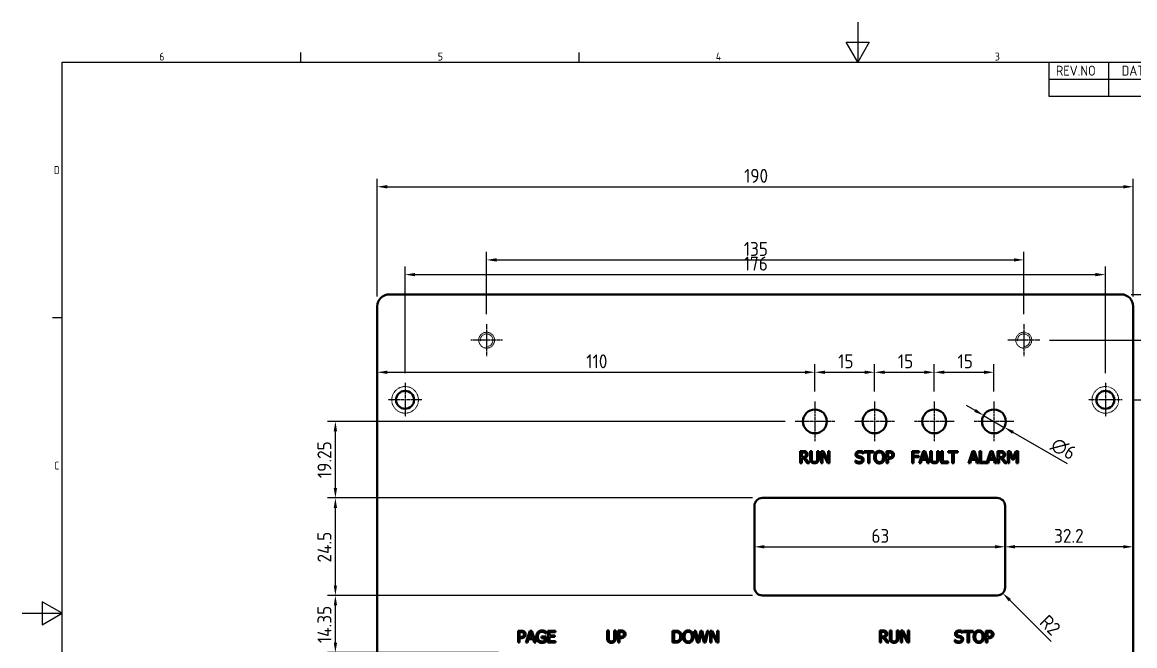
# Model space of a CAD drawing. Header units: millimetres. Extents: x 0 to 420, y 0 to 297.
# Drawn here: x 0 to 279.6, y 140.3 to 297 of the extents above; entities that cross this region are included whole.
import ezdxf

# ---------------------------------------------------------------- set-up
doc = ezdxf.new("R2010")
doc.units = ezdxf.units.MM
doc.linetypes.add('CHAIN', pattern=[0.7087, 0.4724, -0.0591, 0.1181, -0.0591])
doc.linetypes.add('DASHED', pattern=[0.2067, 0.1654, -0.0413])
doc.layers.get('0').update_dxf_attribs({"color": 3, "lineweight": 25, "true_color": 0x00ff00})
for name, color, linetype, lineweight, true_color in [('가려진 것(ISO)', 2, 'DASHED', 18, 0xffff00), ('가시적인 것(ISO)', 3, 'Continuous', 40, 0x00ff00), ('기호(ISO)', 5, 'Continuous', 25, 0x0000ff), ('중심 표식(ISO)', 1, 'Continuous', 25, 0xff0000), ('치수(ISO)', 2, 'Continuous', 25, 0xffff00)]:
    doc.layers.add(name, color=color, linetype=linetype, lineweight=lineweight, true_color=true_color)
doc.layers.add('경계(ISO)', color=7, linetype='Continuous', lineweight=25)
doc.styles.add('ISO ProportionalPSTEK', font='isocp.shx')
doc.styles.add('문자 텍스트_PSTEK_POSCO', font='isocp.shx')
doc.styles.add('치수 텍스트_PSTEK_POSCO', font='isocp.shx')
doc.dimstyles.new('치수_PSTEK_POSCO', dxfattribs={"dimtxt": 3.5, "dimasz": 2.5, "dimexe": 2, "dimexo": 2.5, "dimgap": 1, "dimtad": 1, "dimrnd": 1e-08, "dimdsep": 46, "dimtxsty": '치수 텍스트_PSTEK_POSCO', "dimcen": 0.09, "dimdle": 10, "dimclrd": 7, "dimclre": 7, "dimclrt": 2, "dimadec": 1, "dimazin": 2, "dimtfac": 1, "dimtmove": 0, "dimatfit": 3, "dimfxl": 1, "dimtolj": 1, "dimlwd": -1, "dimlwe": -1, "dimarcsym": 0})

# ---------------------------------------------------------------- blocks, each defined once
blk = doc.blocks.new('경계 Default Border')
at = {"layer": '경계(ISO)'}
for p, q in [((70, 287), (70, 289.4)), ((140, 287), (140, 289.4)), ((10, 222.75), (7.6, 222.75))]:
    blk.add_line(p, q, dxfattribs=at)
at = {"layer": '경계(ISO)', "flags": 128}
for points in [[(210, 297), (210, 287), (207.11, 292), (212.89, 292), (210, 287)], [(10, 10), (10, 287), (410, 287), (410, 10), (10, 10)], [(0, 148.5), (10, 148.5), (5, 151.39), (5, 145.61), (10, 148.5)]]:
    blk.add_lwpolyline(points, dxfattribs=at)
at = {"layer": '경계(ISO)', "color": 2, "true_color": 0xffff00, "char_height": 2, "attachment_point": 7, "style": '문자 텍스트_PSTEK_POSCO'}
for s, insert in [('6', (34.43, 287.38)), ('5', (104.43, 287.38)), ('4', (174.32, 287.4)), ('3', (244.45, 287.38)), ('D', (7.92, 258.86)), ('C', (8.03, 184.61))]:
    blk.add_mtext(s, dxfattribs=dict(at, insert=insert))
blk = doc.blocks.new('리비전 내역')
at = {"layer": '기호(ISO)'}
for p, q in [((258, 287), (410, 287)), ((258, 287), (258, 282.72)), ((273, 287), (273, 282.72)), ((288, 287), (288, 282.72)), ((365, 287), (365, 282.72)), ((380, 287), (380, 282.72)), ((395, 287), (395, 282.72)), ((410, 287), (410, 282.72)), ((258, 282.72), (410, 282.72)), ((258, 282.72), (258, 278.44)), ((273, 282.72), (273, 278.44)), ((288, 282.72), (288, 278.44)), ((365, 282.72), (365, 278.44)), ((380, 282.72), (380, 278.44)), ((395, 282.72), (395, 278.44)), ((410, 282.72), (410, 278.44)), ((258, 278.44), (410, 278.44))]:
    blk.add_line(p, q, dxfattribs=at)
at = {"layer": '기호(ISO)', "color": 2, "true_color": 0xffff00, "char_height": 2.5, "attachment_point": 7, "style": 'ISO ProportionalPSTEK'}
for s, insert in [('REV.NO', (259.79, 283.58)), ('DATE', (276.31, 283.58)), ('DESCRIPTION OF REVISION', (305.51, 283.58)), ('DRA.BY', (366.48, 283.58)), ('CH.BY', (382.86, 283.58)), ('APP.BY', (396.48, 283.58))]:
    blk.add_mtext(s, dxfattribs=dict(at, insert=insert))
blk = doc.blocks.new('*D22')
at = {"layer": 'Defpoints', "color": 0, "transparency": 16777216}
for p in [(276.47, 202.11), (289.95, 202.11), (276.47, 117.11)]:
    blk.add_point(p, dxfattribs=at)
at = {"layer": '치수(ISO)', "color": 7, "transparency": 16777216}
for p, q in [((278.97, 202.11), (291.95, 202.11)), ((289.95, 119.61), (289.95, 199.61)), ((278.97, 117.11), (291.95, 117.11))]:
    blk.add_line(p, q, dxfattribs=at)
for points in [[(289.53, 199.61), (290.37, 199.61), (289.95, 202.11)], [(289.53, 119.61), (290.37, 119.61), (289.95, 117.11)]]:
    blk.add_solid(points, dxfattribs=at)
at = {"layer": '치수(ISO)', "color": 2, "transparency": 16777216, "insert": (287.2, 170.11), "char_height": 3.5, "attachment_point": 4, "rotation": 90, "style": '치수 텍스트_PSTEK_POSCO'}
blk.add_mtext('\\A1;85', dxfattribs=at)
blk = doc.blocks.new('*D23')
at = {"layer": 'Defpoints', "color": 0, "transparency": 16777216}
for p in [(255.72, 217.11), (255.72, 102.11), (300.29, 102.11)]:
    blk.add_point(p, dxfattribs=at)
at = {"layer": '치수(ISO)', "color": 7, "transparency": 16777216}
for p, q in [((258.22, 217.11), (302.29, 217.11)), ((300.29, 214.61), (300.29, 104.61)), ((258.22, 102.11), (302.29, 102.11))]:
    blk.add_line(p, q, dxfattribs=at)
for points in [[(299.87, 214.61), (300.71, 214.61), (300.29, 217.11)], [(299.87, 104.61), (300.71, 104.61), (300.29, 102.11)]]:
    blk.add_solid(points, dxfattribs=at)
at = {"layer": '치수(ISO)', "color": 2, "transparency": 16777216, "insert": (297.54, 157.09), "char_height": 3.5, "attachment_point": 4, "rotation": 90, "style": '치수 텍스트_PSTEK_POSCO'}
blk.add_mtext('\\A1;115', dxfattribs=at)
blk = doc.blocks.new('*D24')
at = {"layer": 'Defpoints', "color": 0, "transparency": 16777216}
for p in [(276.22, 228.61), (276.22, 90.61), (310.24, 90.61)]:
    blk.add_point(p, dxfattribs=at)
at = {"layer": '치수(ISO)', "color": 7, "transparency": 16777216}
for p, q in [((278.72, 228.61), (312.24, 228.61)), ((310.24, 226.11), (310.24, 93.11)), ((278.72, 90.61), (312.24, 90.61))]:
    blk.add_line(p, q, dxfattribs=at)
for points in [[(309.83, 226.11), (310.66, 226.11), (310.24, 228.61)], [(309.83, 93.11), (310.66, 93.11), (310.24, 90.61)]]:
    blk.add_solid(points, dxfattribs=at)
at = {"layer": '치수(ISO)', "color": 2, "transparency": 16777216, "insert": (307.49, 156.81), "char_height": 3.5, "attachment_point": 4, "rotation": 90, "style": '치수 텍스트_PSTEK_POSCO'}
blk.add_mtext('\\A1;138', dxfattribs=at)
blk = doc.blocks.new('*D25')
at = {"layer": 'Defpoints', "color": 0, "transparency": 16777216}
for p in [(251.72, 237.28), (116.72, 221.11), (251.72, 221.11)]:
    blk.add_point(p, dxfattribs=at)
at = {"layer": '치수(ISO)', "color": 7, "transparency": 16777216}
for p, q in [((116.72, 223.61), (116.72, 239.28)), ((251.72, 223.61), (251.72, 239.28)), ((119.22, 237.28), (249.22, 237.28))]:
    blk.add_line(p, q, dxfattribs=at)
for points in [[(119.22, 237.7), (119.22, 236.86), (116.72, 237.28)], [(249.22, 237.7), (249.22, 236.86), (251.72, 237.28)]]:
    blk.add_solid(points, dxfattribs=at)
at = {"layer": '치수(ISO)', "color": 2, "transparency": 16777216, "insert": (181.35, 240.03), "char_height": 3.5, "attachment_point": 4, "style": '치수 텍스트_PSTEK_POSCO'}
blk.add_mtext('\\A1;135', dxfattribs=at)
blk = doc.blocks.new('*D26')
at = {"layer": 'Defpoints', "color": 0, "transparency": 16777216}
for p in [(272.22, 233.59), (96.22, 206.36), (272.22, 206.36)]:
    blk.add_point(p, dxfattribs=at)
at = {"layer": '치수(ISO)', "color": 7, "transparency": 16777216}
for p, q in [((96.22, 208.86), (96.22, 235.59)), ((272.22, 208.86), (272.22, 235.59)), ((98.72, 233.59), (269.72, 233.59))]:
    blk.add_line(p, q, dxfattribs=at)
for points in [[(98.72, 234), (98.72, 233.17), (96.22, 233.59)], [(269.72, 234), (269.72, 233.17), (272.22, 233.59)]]:
    blk.add_solid(points, dxfattribs=at)
at = {"layer": '치수(ISO)', "color": 2, "transparency": 16777216, "insert": (181.33, 236.34), "char_height": 3.5, "attachment_point": 4, "style": '치수 텍스트_PSTEK_POSCO'}
blk.add_mtext('\\A1;176', dxfattribs=at)
blk = doc.blocks.new('*D27')
at = {"layer": 'Defpoints', "color": 0, "transparency": 16777216}
for p in [(279.22, 255.66), (89.22, 225.61), (279.22, 225.61)]:
    blk.add_point(p, dxfattribs=at)
at = {"layer": '치수(ISO)', "color": 7, "transparency": 16777216}
for p, q in [((89.22, 228.11), (89.22, 257.66)), ((279.22, 228.11), (279.22, 257.66)), ((91.72, 255.66), (276.72, 255.66))]:
    blk.add_line(p, q, dxfattribs=at)
for points in [[(91.72, 256.08), (91.72, 255.24), (89.22, 255.66)], [(276.72, 256.08), (276.72, 255.24), (279.22, 255.66)]]:
    blk.add_solid(points, dxfattribs=at)
at = {"layer": '치수(ISO)', "color": 2, "transparency": 16777216, "insert": (181.41, 258.41), "char_height": 3.5, "attachment_point": 4, "style": '치수 텍스트_PSTEK_POSCO'}
blk.add_mtext('\\A1;190', dxfattribs=at)
blk = doc.blocks.new('*D30')
at = {"layer": 'Defpoints', "color": 0, "transparency": 16777216}
for p in [(78.7, 152.96), (186.02, 152.96), (122.22, 138.61)]:
    blk.add_point(p, dxfattribs=at)
at = {"layer": '치수(ISO)', "color": 7, "transparency": 16777216}
for p, q in [((183.52, 152.96), (76.7, 152.96)), ((78.7, 141.11), (78.7, 150.46)), ((119.72, 138.61), (76.7, 138.61))]:
    blk.add_line(p, q, dxfattribs=at)
for points in [[(78.29, 150.46), (79.12, 150.46), (78.7, 152.96)], [(78.29, 141.11), (79.12, 141.11), (78.7, 138.61)]]:
    blk.add_solid(points, dxfattribs=at)
at = {"layer": '치수(ISO)', "color": 2, "transparency": 16777216, "insert": (75.95, 140.99), "char_height": 3.5, "attachment_point": 4, "rotation": 90, "style": '치수 텍스트_PSTEK_POSCO'}
blk.add_mtext('\\A1;14.35', dxfattribs=at)
blk = doc.blocks.new('*D31')
at = {"layer": 'Defpoints', "color": 0, "transparency": 16777216}
for p in [(78.7, 177.46), (186.02, 177.46), (186.02, 152.96)]:
    blk.add_point(p, dxfattribs=at)
at = {"layer": '치수(ISO)', "color": 7, "transparency": 16777216}
for p, q in [((183.52, 177.46), (76.7, 177.46)), ((78.7, 155.46), (78.7, 174.96)), ((183.52, 152.96), (76.7, 152.96))]:
    blk.add_line(p, q, dxfattribs=at)
for points in [[(78.29, 174.96), (79.12, 174.96), (78.7, 177.46)], [(78.29, 155.46), (79.12, 155.46), (78.7, 152.96)]]:
    blk.add_solid(points, dxfattribs=at)
at = {"layer": '치수(ISO)', "color": 2, "transparency": 16777216, "insert": (75.95, 161.24), "char_height": 3.5, "attachment_point": 4, "rotation": 90, "style": '치수 텍스트_PSTEK_POSCO'}
blk.add_mtext('\\A1;24.5', dxfattribs=at)
blk = doc.blocks.new('*D40')
at = {"layer": 'Defpoints', "color": 0, "transparency": 16777216}
for p in [(214.22, 209.05), (199.22, 201.71), (214.22, 201.71)]:
    blk.add_point(p, dxfattribs=at)
at = {"layer": '치수(ISO)', "color": 7, "transparency": 16777216}
for p, q in [((199.22, 204.21), (199.22, 211.05)), ((214.22, 204.21), (214.22, 211.05)), ((201.72, 209.05), (211.72, 209.05))]:
    blk.add_line(p, q, dxfattribs=at)
for points in [[(201.72, 209.46), (201.72, 208.63), (199.22, 209.05)], [(211.72, 209.46), (211.72, 208.63), (214.22, 209.05)]]:
    blk.add_solid(points, dxfattribs=at)
at = {"layer": '치수(ISO)', "color": 2, "transparency": 16777216, "insert": (205.06, 211.8), "char_height": 3.5, "attachment_point": 4, "style": '치수 텍스트_PSTEK_POSCO'}
blk.add_mtext('\\A1;15', dxfattribs=at)
blk = doc.blocks.new('*D41')
at = {"layer": 'Defpoints', "color": 0, "transparency": 16777216}
for p in [(244.22, 209.05), (229.22, 201.71), (244.22, 201.71)]:
    blk.add_point(p, dxfattribs=at)
at = {"layer": '치수(ISO)', "color": 7, "transparency": 16777216}
for p, q in [((229.22, 204.21), (229.22, 211.05)), ((244.22, 204.21), (244.22, 211.05)), ((231.72, 209.05), (241.72, 209.05))]:
    blk.add_line(p, q, dxfattribs=at)
for points in [[(231.72, 209.46), (231.72, 208.63), (229.22, 209.05)], [(241.72, 209.46), (241.72, 208.63), (244.22, 209.05)]]:
    blk.add_solid(points, dxfattribs=at)
at = {"layer": '치수(ISO)', "color": 2, "transparency": 16777216, "insert": (235.08, 211.8), "char_height": 3.5, "attachment_point": 4, "style": '치수 텍스트_PSTEK_POSCO'}
blk.add_mtext('\\A1;15', dxfattribs=at)
blk = doc.blocks.new('*D42')
at = {"layer": 'Defpoints', "color": 0, "transparency": 16777216}
for p in [(229.22, 209.05), (214.22, 201.71), (229.22, 201.71)]:
    blk.add_point(p, dxfattribs=at)
at = {"layer": '치수(ISO)', "color": 7, "transparency": 16777216}
for p, q in [((214.22, 204.21), (214.22, 211.05)), ((229.22, 204.21), (229.22, 211.05)), ((216.72, 209.05), (226.72, 209.05))]:
    blk.add_line(p, q, dxfattribs=at)
for points in [[(216.72, 209.46), (216.72, 208.63), (214.22, 209.05)], [(226.72, 209.46), (226.72, 208.63), (229.22, 209.05)]]:
    blk.add_solid(points, dxfattribs=at)
at = {"layer": '치수(ISO)', "color": 2, "transparency": 16777216, "insert": (220.08, 211.8), "char_height": 3.5, "attachment_point": 4, "style": '치수 텍스트_PSTEK_POSCO'}
blk.add_mtext('\\A1;15', dxfattribs=at)
blk = doc.blocks.new('*D43')
at = {"layer": 'Defpoints', "color": 0, "transparency": 16777216}
for p in [(89.22, 209.05), (199.22, 209.05), (199.22, 201.71)]:
    blk.add_point(p, dxfattribs=at)
at = {"layer": '치수(ISO)', "color": 7, "transparency": 16777216}
for p, q in [((199.22, 204.21), (199.22, 211.05)), ((91.72, 209.05), (196.72, 209.05))]:
    blk.add_line(p, q, dxfattribs=at)
for points in [[(91.72, 209.46), (91.72, 208.63), (89.22, 209.05)], [(196.72, 209.46), (196.72, 208.63), (199.22, 209.05)]]:
    blk.add_solid(points, dxfattribs=at)
at = {"layer": '치수(ISO)', "color": 2, "transparency": 16777216, "insert": (141.77, 211.8), "char_height": 3.5, "attachment_point": 4, "style": '치수 텍스트_PSTEK_POSCO'}
blk.add_mtext('\\A1;110', dxfattribs=at)
blk = doc.blocks.new('*D44')
at = {"layer": 'Defpoints', "color": 0, "transparency": 16777216}
for p in [(78.7, 196.71), (194.22, 196.71), (186.02, 177.46)]:
    blk.add_point(p, dxfattribs=at)
at = {"layer": '치수(ISO)', "color": 7, "transparency": 16777216}
for p, q in [((191.72, 196.71), (76.7, 196.71)), ((78.7, 179.96), (78.7, 194.21)), ((183.52, 177.46), (76.7, 177.46))]:
    blk.add_line(p, q, dxfattribs=at)
for points in [[(78.29, 194.21), (79.12, 194.21), (78.7, 196.71)], [(78.29, 179.96), (79.12, 179.96), (78.7, 177.46)]]:
    blk.add_solid(points, dxfattribs=at)
at = {"layer": '치수(ISO)', "color": 2, "transparency": 16777216, "insert": (75.95, 182.45), "char_height": 3.5, "attachment_point": 4, "rotation": 90, "style": '치수 텍스트_PSTEK_POSCO'}
blk.add_mtext('\\A1;19.25', dxfattribs=at)
blk = doc.blocks.new('*D45')
at = {"layer": 'Defpoints', "color": 0, "transparency": 16777216}
for p in [(241.62, 198.21), (246.82, 195.21)]:
    blk.add_point(p, dxfattribs=at)
at = {"layer": '치수(ISO)', "color": 7, "transparency": 16777216}
for p, q in [((239.46, 199.46), (237.29, 200.71)), ((241.62, 198.21), (246.82, 195.21)), ((248.98, 193.96), (262.62, 186.09))]:
    blk.add_line(p, q, dxfattribs=at)
for points in [[(239.67, 199.82), (239.25, 199.1), (241.62, 198.21)], [(249.19, 194.32), (248.78, 193.6), (246.82, 195.21)]]:
    blk.add_solid(points, dxfattribs=at)
at = {"layer": '치수(ISO)', "color": 2, "transparency": 16777216, "insert": (259.03, 191.33), "char_height": 3.5, "attachment_point": 4, "rotation": 330, "style": '치수 텍스트_PSTEK_POSCO'}
blk.add_mtext('\\A1;∅6', dxfattribs=at)
blk = doc.blocks.new('*D46')
at = {"layer": 'Defpoints', "color": 0, "transparency": 16777216}
for p in [(184.02, 165.19), (247.02, 165.19), (247.02, 165.19)]:
    blk.add_point(p, dxfattribs=at)
at = {"layer": '치수(ISO)', "color": 7, "transparency": 16777216}
blk.add_line((186.52, 165.19), (244.52, 165.19), dxfattribs=at)
for points in [[(186.52, 165.61), (186.52, 164.78), (184.02, 165.19)], [(244.52, 165.61), (244.52, 164.78), (247.02, 165.19)]]:
    blk.add_solid(points, dxfattribs=at)
at = {"layer": '치수(ISO)', "color": 2, "transparency": 16777216, "insert": (213.42, 167.94), "char_height": 3.5, "attachment_point": 4, "style": '치수 텍스트_PSTEK_POSCO'}
blk.add_mtext('\\A1;63', dxfattribs=at)
blk = doc.blocks.new('*D47')
at = {"layer": 'Defpoints', "color": 0, "transparency": 16777216}
for p in [(247.02, 165.19), (247.02, 165.19), (279.22, 165.19)]:
    blk.add_point(p, dxfattribs=at)
at = {"layer": '치수(ISO)', "color": 7, "transparency": 16777216}
blk.add_line((276.72, 165.19), (249.52, 165.19), dxfattribs=at)
for points in [[(249.52, 165.61), (249.52, 164.78), (247.02, 165.19)], [(276.72, 165.61), (276.72, 164.78), (279.22, 165.19)]]:
    blk.add_solid(points, dxfattribs=at)
at = {"layer": '치수(ISO)', "color": 2, "transparency": 16777216, "insert": (259.34, 167.94), "char_height": 3.5, "attachment_point": 4, "style": '치수 텍스트_PSTEK_POSCO'}
blk.add_mtext('\\A1;32.2', dxfattribs=at)
blk = doc.blocks.new('*D48')
at = {"layer": 'Defpoints', "color": 0, "transparency": 16777216}
for p in [(245.02, 154.96), (246.43, 153.54)]:
    blk.add_point(p, dxfattribs=at)
at = {"layer": '치수(ISO)', "color": 7, "transparency": 16777216}
blk.add_line((258.58, 141.4), (248.2, 151.78), dxfattribs=at)
blk.add_solid([(248.5, 152.07), (247.91, 151.48), (246.43, 153.54)], dxfattribs=at)
at = {"layer": '치수(ISO)', "color": 2, "transparency": 16777216, "insert": (256.69, 147.17), "char_height": 3.5, "attachment_point": 4, "rotation": 315, "style": '치수 텍스트_PSTEK_POSCO'}
blk.add_mtext('\\A1;R2', dxfattribs=at)

msp = doc.modelspace()

# ---------------------------------------------------------------- linework, layer by layer
at = {"layer": '가려진 것(ISO)'}
for centre, radius in [((116.7205, 217.1081), 2), ((251.7205, 217.1081), 2), ((96.2205, 202.1081), 3.35), ((272.2205, 202.1081), 3.35)]:
    msp.add_circle(centre, radius, dxfattribs=at)
for centre in [(116.7205, 217.1081), (251.7205, 217.1081)]:
    msp.add_arc(centre, 1.582, 280, 190, dxfattribs=at)
at = {"layer": '가시적인 것(ISO)'}
for p, q in [((92.2205, 228.6081), (276.2205, 228.6081)), ((89.2205, 93.6081), (89.2205, 225.6081)), ((279.2205, 225.6081), (279.2205, 93.6081)), ((195.5143, 189.2397), (196.2874, 189.2397)), ((195.5143, 186.2397), (195.5143, 189.2397)), ((195.913, 188.8945), (196.3092, 188.8945)), ((195.913, 187.7664), (195.913, 188.8945)), ((196.263, 187.7664), (195.913, 187.7664)), ((195.913, 187.4334), (195.913, 186.2397)), ((196.37, 187.4334), (195.913, 187.4334)), ((197.3181, 186.2397), (196.37, 187.4334)), ((196.7687, 187.5452), (197.836, 186.2397)), ((198.0378, 189.2397), (198.4365, 189.2397)), ((198.0378, 187.3677), (198.0378, 189.2397)), ((198.4365, 189.2397), (198.4365, 187.3677)), ((199.81, 189.2397), (200.2087, 189.2397)), ((199.81, 187.358), (199.81, 189.2397)), ((200.2087, 189.2397), (200.2087, 187.3677)), ((200.7801, 189.2397), (201.3465, 189.2397)), ((200.7801, 186.2397), (200.7801, 189.2397)), ((201.152, 188.8264), (201.152, 186.2397)), ((202.4794, 186.2397), (201.152, 188.8264)), ((201.3465, 189.2397), (202.5548, 186.8645)), ((202.5548, 189.2397), (202.9267, 189.2397)), ((202.5548, 186.8645), (202.5548, 189.2397)), ((202.9267, 189.2397), (202.9267, 186.2397)), ((211.3481, 188.5906), (211.319, 188.5906)), ((211.3481, 189.0671), (211.3481, 188.5906)), ((211.5645, 189.2081), (213.9762, 189.2081)), ((211.5645, 188.8531), (211.5645, 189.2081)), ((212.571, 188.8531), (211.5645, 188.8531)), ((212.571, 186.2081), (212.571, 188.8531)), ((212.9697, 188.8531), (212.9697, 186.2081)), ((213.9762, 188.8531), (212.9697, 188.8531)), ((213.9762, 189.2081), (213.9762, 188.8531)), ((217.1998, 189.2081), (217.9535, 189.2081)), ((217.1998, 186.2081), (217.1998, 189.2081)), ((217.5985, 188.8629), (217.9292, 188.8629)), ((217.5985, 187.6668), (217.5985, 188.8629)), ((217.8708, 187.6668), (217.5985, 187.6668)), ((223.6265, 189.2397), (225.4207, 189.2397)), ((223.6265, 186.2397), (223.6265, 189.2397)), ((225.4207, 188.8848), (224.0252, 188.8848)), ((224.0252, 188.8848), (224.0252, 188.0387)), ((224.0252, 188.0387), (225.3623, 188.0387)), ((224.0252, 187.6838), (224.0252, 186.2397)), ((225.3623, 187.6838), (224.0252, 187.6838)), ((225.3623, 188.0387), (225.3623, 187.6838)), ((225.4207, 189.2397), (225.4207, 188.8848)), ((225.4547, 186.2397), (226.466, 189.2397)), ((226.2399, 187.4188), (226.7019, 188.8313)), ((227.1662, 187.4188), (226.2399, 187.4188)), ((226.466, 189.2397), (226.9571, 189.2397)), ((226.7019, 188.8313), (227.1662, 187.4188)), ((226.9571, 189.2397), (227.9685, 186.2397)), ((228.2164, 189.2397), (228.6152, 189.2397)), ((228.2164, 187.3677), (228.2164, 189.2397)), ((228.6152, 189.2397), (228.6152, 187.3677)), ((229.9887, 189.2397), (230.3874, 189.2397)), ((229.9887, 187.358), (229.9887, 189.2397)), ((230.3874, 189.2397), (230.3874, 187.3677)), ((230.9587, 189.2397), (231.3575, 189.2397)), ((230.9587, 186.2397), (230.9587, 189.2397)), ((231.3575, 189.2397), (231.3575, 186.5946)), ((232.7043, 189.2397), (235.116, 189.2397)), ((232.7043, 188.8848), (232.7043, 189.2397)), ((233.7108, 188.8848), (232.7043, 188.8848)), ((233.7108, 186.2397), (233.7108, 188.8848)), ((234.1095, 188.8848), (234.1095, 186.2397)), ((235.116, 188.8848), (234.1095, 188.8848)), ((235.116, 189.2397), (235.116, 188.8848)), ((237.8303, 186.2081), (238.8416, 189.2081)), ((238.6156, 187.3872), (239.0775, 188.7997)), ((239.5418, 187.3872), (238.6156, 187.3872)), ((238.8416, 189.2081), (239.3327, 189.2081)), ((239.0775, 188.7997), (239.5418, 187.3872)), ((239.3327, 189.2081), (240.3441, 186.2081)), ((240.6285, 189.2081), (241.0272, 189.2081)), ((240.6285, 186.2081), (240.6285, 189.2081)), ((241.0272, 189.2081), (241.0272, 186.563)), ((242.3668, 186.2369), (243.3684, 189.2081)), ((243.1423, 187.3872), (243.6042, 188.7997)), ((244.0686, 187.3872), (243.1423, 187.3872)), ((243.3684, 189.2081), (243.8595, 189.2081)), ((243.6042, 188.7997), (244.0686, 187.3872)), ((243.8595, 189.2081), (244.8708, 186.2081)), ((245.1553, 189.2081), (245.9284, 189.2081)), ((245.1553, 186.2081), (245.1553, 189.2081)), ((245.554, 188.8629), (245.9502, 188.8629)), ((245.554, 187.7348), (245.554, 188.8629)), ((245.904, 187.7348), (245.554, 187.7348)), ((245.554, 187.4018), (245.554, 186.2081)), ((246.011, 187.4018), (245.554, 187.4018)), ((246.9592, 186.2081), (246.011, 187.4018)), ((246.4097, 187.5136), (247.477, 186.2081)), ((247.7152, 189.2081), (248.2598, 189.2081)), ((247.7152, 186.2081), (247.7152, 189.2081)), ((248.0872, 188.7924), (248.0872, 186.2081)), ((248.8627, 187.0347), (248.0872, 188.7924)), ((248.2598, 189.2081), (249.0086, 187.5379)), ((249.0086, 187.5379), (249.7331, 189.2081)), ((249.8887, 188.7924), (249.1058, 187.0347)), ((249.7331, 189.2081), (250.2874, 189.2081)), ((249.8887, 186.2081), (249.8887, 188.7924)), ((250.2874, 189.2081), (250.2874, 186.2081)), ((195.913, 186.2397), (195.5143, 186.2397)), ((197.836, 186.2397), (197.3181, 186.2397)), ((201.152, 186.2397), (200.7801, 186.2397)), ((202.9267, 186.2397), (202.4794, 186.2397)), ((209.4251, 186.8888), (209.4543, 186.8888)), ((209.4251, 186.388), (209.4251, 186.8888)), ((212.9697, 186.2081), (212.571, 186.2081)), ((217.5985, 186.2081), (217.1998, 186.2081)), ((217.5985, 187.3264), (217.5985, 186.2081)), ((217.9365, 187.3264), (217.5985, 187.3264)), ((224.0252, 186.2397), (223.6265, 186.2397)), ((225.8583, 186.2397), (225.4547, 186.2397)), ((226.1305, 187.0784), (225.8583, 186.2397)), ((227.2756, 187.0784), (226.1305, 187.0784)), ((227.5479, 186.2397), (227.2756, 187.0784)), ((227.9685, 186.2397), (227.5479, 186.2397)), ((232.697, 186.2397), (230.9587, 186.2397)), ((231.3575, 186.5946), (232.697, 186.5946)), ((232.697, 186.5946), (232.697, 186.2397)), ((234.1095, 186.2397), (233.7108, 186.2397)), ((238.2339, 186.2081), (237.8303, 186.2081)), ((238.5062, 187.0468), (238.2339, 186.2081)), ((239.6512, 187.0468), (238.5062, 187.0468)), ((239.9235, 186.2081), (239.6512, 187.0468)), ((240.3441, 186.2081), (239.9235, 186.2081)), ((242.7606, 186.2081), (240.6285, 186.2081)), ((241.0272, 186.563), (242.3668, 186.563)), ((242.3668, 186.563), (242.3668, 186.2369)), ((243.0329, 187.0468), (242.7606, 186.2081)), ((244.178, 187.0468), (243.0329, 187.0468)), ((244.4502, 186.2081), (244.178, 187.0468)), ((244.8708, 186.2081), (244.4502, 186.2081)), ((245.554, 186.2081), (245.1553, 186.2081)), ((247.477, 186.2081), (246.9592, 186.2081)), ((248.0872, 186.2081), (247.7152, 186.2081)), ((249.1058, 187.0347), (248.8627, 187.0347)), ((250.2874, 186.2081), (249.8887, 186.2081)), ((186.0205, 177.4581), (245.0205, 177.4581)), ((184.0205, 154.9581), (184.0205, 175.4581)), ((247.0205, 175.4581), (247.0205, 154.9581)), ((245.0205, 152.9581), (186.0205, 152.9581)), ((124.6147, 144.1105), (125.3684, 144.1105)), ((124.6147, 141.1105), (124.6147, 144.1105)), ((125.0134, 143.7653), (125.3441, 143.7653)), ((125.0134, 142.5692), (125.0134, 143.7653)), ((126.5669, 141.1105), (127.5783, 144.1105)), ((127.3522, 142.2896), (127.8141, 143.7021)), ((127.5783, 144.1105), (128.0694, 144.1105)), ((127.8141, 143.7021), (128.2784, 142.2896)), ((128.0694, 144.1105), (129.0807, 141.1105)), ((130.5297, 142.6202), (131.6188, 142.6202)), ((130.5297, 142.2702), (130.5297, 142.6202)), ((131.6066, 143.4249), (131.5726, 143.4249)), ((131.6066, 143.9063), (131.6066, 143.4249)), ((131.6188, 142.6202), (131.6188, 141.3099)), ((132.1196, 141.1105), (132.1196, 144.1105)), ((132.1196, 144.1105), (133.9964, 144.1105)), ((132.5183, 143.7556), (132.5183, 142.9339)), ((133.9964, 143.7556), (132.5183, 143.7556)), ((132.5183, 142.9339), (133.8968, 142.9339)), ((133.8968, 142.9339), (133.8968, 142.5789)), ((133.9964, 144.1105), (133.9964, 143.7556)), ((146.9972, 144.1397), (147.3959, 144.1397)), ((146.9972, 142.2677), (146.9972, 144.1397)), ((147.3959, 144.1397), (147.3959, 142.2677)), ((148.7695, 144.1397), (149.1682, 144.1397)), ((148.7695, 142.258), (148.7695, 144.1397)), ((149.1682, 144.1397), (149.1682, 142.2677)), ((149.7395, 144.1397), (150.4932, 144.1397)), ((149.7395, 141.1397), (149.7395, 144.1397)), ((150.1382, 143.7945), (150.4689, 143.7945)), ((150.1382, 142.5984), (150.1382, 143.7945)), ((163.4284, 144.1081), (164.1115, 144.1081)), ((163.4284, 141.1081), (163.4284, 144.1081)), ((163.8271, 143.7629), (164.131, 143.7629)), ((163.8271, 141.4533), (163.8271, 143.7629)), ((168.8959, 144.1081), (169.3068, 144.1081)), ((169.6617, 141.1081), (168.8959, 144.1081)), ((169.3068, 144.1081), (169.9097, 141.6211)), ((169.9097, 141.6211), (170.5078, 144.1081)), ((170.6974, 143.5976), (170.1042, 141.1081)), ((170.5078, 144.1081), (170.9138, 144.1081)), ((171.3076, 141.1081), (170.6974, 143.5976)), ((170.9138, 144.1081), (171.5167, 141.5919)), ((171.5167, 141.5919), (172.1172, 144.1081)), ((172.5086, 144.1081), (171.7549, 141.1081)), ((172.1172, 144.1081), (172.5086, 144.1081)), ((172.866, 144.1081), (173.4324, 144.1081)), ((172.866, 141.1081), (172.866, 144.1081)), ((173.2379, 143.6948), (173.2379, 141.1081)), ((174.5653, 141.1081), (173.2379, 143.6948)), ((173.4324, 144.1081), (174.6407, 141.7329)), ((174.6407, 144.1081), (175.0126, 144.1081)), ((174.6407, 141.7329), (174.6407, 144.1081)), ((175.0126, 144.1081), (175.0126, 141.1081)), ((215.5143, 144.1397), (216.2874, 144.1397)), ((215.5143, 141.1397), (215.5143, 144.1397)), ((215.913, 143.7945), (216.3092, 143.7945)), ((215.913, 142.6664), (215.913, 143.7945)), ((216.263, 142.6664), (215.913, 142.6664)), ((218.0378, 144.1397), (218.4365, 144.1397)), ((218.0378, 142.2677), (218.0378, 144.1397)), ((218.4365, 144.1397), (218.4365, 142.2677)), ((219.81, 144.1397), (220.2087, 144.1397)), ((219.81, 142.258), (219.81, 144.1397)), ((220.2087, 144.1397), (220.2087, 142.2677)), ((220.7801, 144.1397), (221.3465, 144.1397)), ((220.7801, 141.1397), (220.7801, 144.1397)), ((221.152, 143.7264), (221.152, 141.1397)), ((222.4794, 141.1397), (221.152, 143.7264)), ((221.3465, 144.1397), (222.5548, 141.7645)), ((222.5548, 144.1397), (222.9267, 144.1397)), ((222.5548, 141.7645), (222.5548, 144.1397)), ((222.9267, 144.1397), (222.9267, 141.1397)), ((236.3481, 143.4906), (236.319, 143.4906)), ((236.3481, 143.9671), (236.3481, 143.4906)), ((236.5645, 144.1081), (238.9762, 144.1081)), ((236.5645, 143.7531), (236.5645, 144.1081)), ((237.571, 143.7531), (236.5645, 143.7531)), ((237.571, 141.1081), (237.571, 143.7531)), ((237.9697, 143.7531), (237.9697, 141.1081)), ((238.9762, 143.7531), (237.9697, 143.7531)), ((238.9762, 144.1081), (238.9762, 143.7531)), ((242.1998, 144.1081), (242.9535, 144.1081)), ((242.1998, 141.1081), (242.1998, 144.1081)), ((242.5985, 143.7629), (242.9292, 143.7629)), ((242.5985, 142.5668), (242.5985, 143.7629)), ((125.0134, 141.1105), (124.6147, 141.1105)), ((125.2857, 142.5692), (125.0134, 142.5692)), ((125.0134, 142.2288), (125.0134, 141.1105)), ((125.3514, 142.2288), (125.0134, 142.2288)), ((126.9705, 141.1105), (126.5669, 141.1105)), ((127.2428, 141.9493), (126.9705, 141.1105)), ((128.3878, 141.9493), (127.2428, 141.9493)), ((128.2784, 142.2896), (127.3522, 142.2896)), ((128.6601, 141.1105), (128.3878, 141.9493)), ((129.0807, 141.1105), (128.6601, 141.1105)), ((131.225, 142.2702), (130.5297, 142.2702)), ((131.225, 141.4946), (131.225, 142.2702)), ((133.9964, 141.1105), (132.1196, 141.1105)), ((132.5183, 142.5789), (132.5183, 141.4655)), ((133.8968, 142.5789), (132.5183, 142.5789)), ((132.5183, 141.4655), (133.9964, 141.4655)), ((133.9964, 141.4655), (133.9964, 141.1105)), ((150.1382, 141.1397), (149.7395, 141.1397)), ((150.4105, 142.5984), (150.1382, 142.5984)), ((150.1382, 142.258), (150.1382, 141.1397)), ((150.4762, 142.258), (150.1382, 142.258)), ((164.1188, 141.1081), (163.4284, 141.1081)), ((164.131, 141.4533), (163.8271, 141.4533)), ((170.1042, 141.1081), (169.6617, 141.1081)), ((171.7549, 141.1081), (171.3076, 141.1081)), ((173.2379, 141.1081), (172.866, 141.1081)), ((175.0126, 141.1081), (174.5653, 141.1081)), ((215.913, 141.1397), (215.5143, 141.1397)), ((215.913, 142.3334), (215.913, 141.1397)), ((216.37, 142.3334), (215.913, 142.3334)), ((217.3181, 141.1397), (216.37, 142.3334)), ((216.7687, 142.4452), (217.836, 141.1397)), ((217.836, 141.1397), (217.3181, 141.1397)), ((221.152, 141.1397), (220.7801, 141.1397)), ((222.9267, 141.1397), (222.4794, 141.1397)), ((234.4251, 141.7888), (234.4543, 141.7888)), ((234.4251, 141.288), (234.4251, 141.7888)), ((237.9697, 141.1081), (237.571, 141.1081)), ((242.5985, 141.1081), (242.1998, 141.1081)), ((242.8708, 142.5668), (242.5985, 142.5668)), ((242.5985, 142.2264), (242.5985, 141.1081)), ((242.9365, 142.2264), (242.5985, 142.2264))]:
    msp.add_line(p, q, dxfattribs=at)
for centre, radius in [((96.2205, 202.1081), 2.25), ((272.2205, 202.1081), 2.25), ((199.2205, 196.7081), 3), ((214.2205, 196.7081), 3), ((229.2205, 196.7081), 3), ((244.2205, 196.7081), 3)]:
    msp.add_circle(centre, radius, dxfattribs=at)
for centre, radius, start, end in [((92.2205, 225.6081), 3, 90, 180), ((276.2205, 225.6081), 3, 0, 90), ((186.0205, 175.4581), 2, 90, 180), ((245.0205, 175.4581), 2, 0, 90), ((186.0205, 154.9581), 2, 180, 270), ((245.0205, 154.9581), 2, 270, 0)]:
    msp.add_arc(centre, radius, start, end, dxfattribs=at)
for points in [[(196.8052, 187.922), (196.7104, 187.8272), (196.4357, 187.7664), (196.263, 187.7664)], [(196.2874, 189.2397), (196.5451, 189.2397), (196.8927, 189.1838), (197.0507, 189.0817)], [(196.3092, 188.8945), (196.4746, 188.8945), (196.7006, 188.8483), (196.7857, 188.7924)], [(197.3911, 188.4253), (197.3911, 188.0971), (197.0556, 187.6522), (196.7687, 187.5452)], [(196.7857, 188.7924), (196.883, 188.7267), (196.9754, 188.5249), (196.9754, 188.3937)], [(196.9754, 188.3937), (196.9754, 188.2381), (196.8927, 188.0047), (196.8052, 187.922)], [(197.0507, 189.0817), (197.2087, 188.9796), (197.3911, 188.6611), (197.3911, 188.4253)], [(198.3246, 186.4536), (198.1666, 186.6092), (198.0378, 187.0468), (198.0378, 187.3677)], [(198.4365, 187.3677), (198.4365, 187.1587), (198.4899, 186.8767), (198.5653, 186.7624)], [(199.6812, 186.7624), (199.7566, 186.8767), (199.81, 187.1562), (199.81, 187.358)], [(200.2087, 187.3677), (200.2087, 187.0541), (200.0823, 186.6068), (199.9219, 186.4536)], [(209.447, 188.4034), (209.447, 188.7681), (210.0159, 189.2616), (210.4559, 189.2616)], [(209.6415, 187.8613), (209.5491, 187.9609), (209.447, 188.2284), (209.447, 188.4034)], [(210.1374, 187.5963), (209.9818, 187.6376), (209.7363, 187.7616), (209.6415, 187.8613)], [(210.4827, 188.9164), (210.2055, 188.9164), (209.8627, 188.6562), (209.8627, 188.4447)], [(209.8627, 188.4447), (209.8627, 188.2551), (210.0645, 188.029), (210.2541, 187.9779)], [(210.6796, 187.4601), (210.541, 187.499), (210.31, 187.5525), (210.1374, 187.5963)], [(210.2541, 187.9779), (210.3805, 187.9439), (210.7476, 187.8564), (210.8692, 187.8199)], [(210.4559, 189.2616), (210.7087, 189.2616), (211.1561, 189.1619), (211.3481, 189.0671)], [(211.319, 188.5906), (211.1755, 188.7219), (210.7282, 188.9164), (210.4827, 188.9164)], [(211.0491, 187.0006), (211.0491, 187.1805), (210.8716, 187.4042), (210.6796, 187.4601)], [(210.8692, 187.8199), (211.178, 187.7251), (211.4648, 187.3434), (211.4648, 187.0638)], [(214.1099, 187.7081), (214.1099, 188.0849), (214.2971, 188.6587), (214.4697, 188.8653)], [(214.4673, 186.5533), (214.2946, 186.7527), (214.1099, 187.3386), (214.1099, 187.7081)], [(214.4697, 188.8653), (214.6447, 189.0647), (215.1334, 189.2713), (215.4348, 189.2713)], [(214.5256, 187.7081), (214.5256, 187.9998), (214.652, 188.4617), (214.7711, 188.6149)], [(215.4373, 186.4901), (215.0216, 186.4901), (214.5256, 187.1173), (214.5256, 187.7081)], [(214.7711, 188.6149), (214.8951, 188.7754), (215.2209, 188.9261), (215.4373, 188.9261)], [(215.4348, 189.2713), (215.7412, 189.2713), (216.2322, 189.0574), (216.4024, 188.8653)], [(215.4373, 188.9261), (215.6463, 188.9261), (215.9818, 188.7705), (216.101, 188.6149)], [(216.3465, 187.7081), (216.3465, 187.1173), (215.853, 186.4901), (215.4373, 186.4901)], [(216.101, 188.6149), (216.2177, 188.4642), (216.3465, 188.0047), (216.3465, 187.7081)], [(216.4024, 188.8653), (216.5726, 188.666), (216.7622, 188.0825), (216.7622, 187.7081)], [(216.7622, 187.7081), (216.7622, 187.3434), (216.5775, 186.7527), (216.4024, 186.5533)], [(218.5102, 187.8467), (218.413, 187.7446), (218.1139, 187.6668), (217.8708, 187.6668)], [(217.9292, 188.8629), (218.1164, 188.8629), (218.3692, 188.8118), (218.464, 188.7486)], [(218.8335, 187.6376), (218.678, 187.4844), (218.2574, 187.3264), (217.9365, 187.3264)], [(217.9535, 189.2081), (218.2209, 189.2081), (218.5953, 189.1206), (218.7387, 189.0209)], [(218.464, 188.7486), (218.5734, 188.6757), (218.6804, 188.4472), (218.6804, 188.2916)], [(218.6804, 188.2916), (218.6804, 188.1481), (218.6002, 187.9366), (218.5102, 187.8467)], [(218.7387, 189.0209), (218.9065, 188.9066), (219.0961, 188.5541), (219.0961, 188.3037)], [(219.0961, 188.3037), (219.0961, 188.1092), (218.9575, 187.7591), (218.8335, 187.6376)], [(228.5033, 186.4536), (228.3453, 186.6092), (228.2164, 187.0468), (228.2164, 187.3677)], [(228.6152, 187.3677), (228.6152, 187.1587), (228.6686, 186.8767), (228.744, 186.7624)], [(229.8599, 186.7624), (229.9352, 186.8767), (229.9887, 187.1562), (229.9887, 187.358)], [(230.3874, 187.3677), (230.3874, 187.0541), (230.261, 186.6068), (230.1006, 186.4536)], [(246.4462, 187.8904), (246.3514, 187.7956), (246.0767, 187.7348), (245.904, 187.7348)], [(245.9284, 189.2081), (246.1861, 189.2081), (246.5337, 189.1522), (246.6917, 189.0501)], [(245.9502, 188.8629), (246.1156, 188.8629), (246.3416, 188.8167), (246.4267, 188.7608)], [(247.0321, 188.3937), (247.0321, 188.0655), (246.6966, 187.6206), (246.4097, 187.5136)], [(246.4267, 188.7608), (246.524, 188.6951), (246.6164, 188.4933), (246.6164, 188.3621)], [(246.6164, 188.3621), (246.6164, 188.2065), (246.5337, 187.9731), (246.4462, 187.8904)], [(246.6917, 189.0501), (246.8498, 188.948), (247.0321, 188.6295), (247.0321, 188.3937)], [(199.122, 186.1765), (198.857, 186.1765), (198.4632, 186.3151), (198.3246, 186.4536)], [(198.5653, 186.7624), (198.6455, 186.6408), (198.9227, 186.5168), (199.122, 186.5168)], [(199.122, 186.5168), (199.3092, 186.5168), (199.601, 186.6408), (199.6812, 186.7624)], [(199.9219, 186.4536), (199.7784, 186.3126), (199.3992, 186.1765), (199.122, 186.1765)], [(210.4097, 186.1546), (210.084, 186.1546), (209.6269, 186.2908), (209.4251, 186.388)], [(209.4543, 186.8888), (209.6512, 186.704), (210.1496, 186.4998), (210.3805, 186.4998)], [(210.3805, 186.4998), (210.7112, 186.4998), (211.0491, 186.7745), (211.0491, 187.0006)], [(211.1925, 186.4269), (211.0491, 186.2956), (210.6844, 186.1546), (210.4097, 186.1546)], [(211.4648, 187.0638), (211.4648, 186.8864), (211.3214, 186.546), (211.1925, 186.4269)], [(215.4348, 186.1449), (215.131, 186.1449), (214.6447, 186.3515), (214.4673, 186.5533)], [(216.4024, 186.5533), (216.2177, 186.3442), (215.729, 186.1449), (215.4348, 186.1449)], [(229.3007, 186.1765), (229.0357, 186.1765), (228.6419, 186.3151), (228.5033, 186.4536)], [(228.744, 186.7624), (228.8242, 186.6408), (229.1014, 186.5168), (229.3007, 186.5168)], [(229.3007, 186.5168), (229.4879, 186.5168), (229.7797, 186.6408), (229.8599, 186.7624)], [(230.1006, 186.4536), (229.9571, 186.3126), (229.5779, 186.1765), (229.3007, 186.1765)], [(125.9251, 142.7491), (125.8279, 142.647), (125.5288, 142.5692), (125.2857, 142.5692)], [(125.3441, 143.7653), (125.5313, 143.7653), (125.7841, 143.7143), (125.8789, 143.651)], [(125.3684, 144.1105), (125.6358, 144.1105), (126.0102, 144.023), (126.1536, 143.9233)], [(125.8789, 143.651), (125.9883, 143.5781), (126.0953, 143.3496), (126.0953, 143.194)], [(126.0953, 143.194), (126.0953, 143.0506), (126.0151, 142.839), (125.9251, 142.7491)], [(126.1536, 143.9233), (126.3214, 143.8091), (126.511, 143.4566), (126.511, 143.2061)], [(126.511, 143.2061), (126.511, 143.0117), (126.3724, 142.6616), (126.2485, 142.54)], [(129.195, 142.613), (129.195, 142.9752), (129.3992, 143.5489), (129.5888, 143.7531)], [(129.5864, 141.4436), (129.3968, 141.6429), (129.195, 142.2313), (129.195, 142.613)], [(129.5888, 143.7531), (129.7711, 143.9501), (130.306, 144.164), (130.6245, 144.164)], [(130.5783, 143.8188), (130.1455, 143.8188), (129.6107, 143.1673), (129.6107, 142.6251)], [(129.6107, 142.6251), (129.6107, 142.3237), (129.7517, 141.8715), (129.8854, 141.7159)], [(131.1934, 143.6778), (131.0718, 143.7386), (130.7582, 143.8188), (130.5783, 143.8188)], [(130.6245, 144.164), (130.7776, 144.164), (131.0548, 144.1202), (131.1812, 144.0814)], [(131.1812, 144.0814), (131.2833, 144.0522), (131.5313, 143.9452), (131.6066, 143.9063)], [(131.5726, 143.4249), (131.4972, 143.4906), (131.3392, 143.6097), (131.1934, 143.6778)], [(151.0499, 142.7783), (150.9527, 142.6762), (150.6536, 142.5984), (150.4105, 142.5984)], [(150.4689, 143.7945), (150.6561, 143.7945), (150.9089, 143.7434), (151.0037, 143.6802)], [(150.4932, 144.1397), (150.7606, 144.1397), (151.135, 144.0522), (151.2784, 143.9525)], [(151.0037, 143.6802), (151.1131, 143.6073), (151.2201, 143.3788), (151.2201, 143.2232)], [(151.2201, 143.2232), (151.2201, 143.0797), (151.1399, 142.8682), (151.0499, 142.7783)], [(151.2784, 143.9525), (151.4462, 143.8382), (151.6358, 143.4857), (151.6358, 143.2353)], [(151.6358, 143.2353), (151.6358, 143.0408), (151.4972, 142.6908), (151.3733, 142.5692)], [(164.1115, 144.1081), (164.5345, 144.1081), (165.0159, 143.9817), (165.1861, 143.8698)], [(164.131, 143.7629), (164.4008, 143.7629), (164.763, 143.6778), (164.9235, 143.583)], [(164.9235, 143.583), (165.1496, 143.4444), (165.3781, 142.9557), (165.3781, 142.6105)], [(165.3781, 142.6105), (165.3781, 142.2604), (165.169, 141.7937), (164.96, 141.6527)], [(165.7938, 142.6057), (165.7938, 142.1948), (165.4608, 141.5335), (165.1812, 141.3488)], [(165.1861, 143.8698), (165.4754, 143.6778), (165.7938, 143.0433), (165.7938, 142.6057)], [(166.0564, 142.6081), (166.0564, 142.9849), (166.2436, 143.5587), (166.4162, 143.7653)], [(166.4138, 141.4533), (166.2412, 141.6527), (166.0564, 142.2386), (166.0564, 142.6081)], [(166.4162, 143.7653), (166.5912, 143.9647), (167.0799, 144.1713), (167.3814, 144.1713)], [(166.4721, 142.6081), (166.4721, 142.8998), (166.5985, 143.3617), (166.7177, 143.5149)], [(167.3838, 141.3901), (166.9681, 141.3901), (166.4721, 142.0173), (166.4721, 142.6081)], [(166.7177, 143.5149), (166.8416, 143.6754), (167.1674, 143.8261), (167.3838, 143.8261)], [(167.3814, 144.1713), (167.6877, 144.1713), (168.1788, 143.9574), (168.3489, 143.7653)], [(167.3838, 143.8261), (167.5929, 143.8261), (167.9284, 143.6705), (168.0475, 143.5149)], [(168.293, 142.6081), (168.293, 142.0173), (167.7995, 141.3901), (167.3838, 141.3901)], [(168.0475, 143.5149), (168.1642, 143.3642), (168.293, 142.9047), (168.293, 142.6081)], [(168.3489, 143.7653), (168.5191, 143.566), (168.7087, 142.9825), (168.7087, 142.6081)], [(168.7087, 142.6081), (168.7087, 142.2434), (168.524, 141.6527), (168.3489, 141.4533)], [(216.8052, 142.822), (216.7104, 142.7272), (216.4357, 142.6664), (216.263, 142.6664)], [(216.2874, 144.1397), (216.5451, 144.1397), (216.8927, 144.0838), (217.0507, 143.9817)], [(216.3092, 143.7945), (216.4746, 143.7945), (216.7006, 143.7483), (216.7857, 143.6924)], [(217.3911, 143.3253), (217.3911, 142.9971), (217.0556, 142.5522), (216.7687, 142.4452)], [(216.7857, 143.6924), (216.883, 143.6267), (216.9754, 143.4249), (216.9754, 143.2937)], [(216.9754, 143.2937), (216.9754, 143.1381), (216.8927, 142.9047), (216.8052, 142.822)], [(217.0507, 143.9817), (217.2087, 143.8796), (217.3911, 143.5611), (217.3911, 143.3253)], [(234.447, 143.3034), (234.447, 143.6681), (235.0159, 144.1616), (235.4559, 144.1616)], [(234.6415, 142.7613), (234.5491, 142.8609), (234.447, 143.1284), (234.447, 143.3034)], [(235.1374, 142.4963), (234.9818, 142.5376), (234.7363, 142.6616), (234.6415, 142.7613)], [(235.4827, 143.8164), (235.2055, 143.8164), (234.8627, 143.5562), (234.8627, 143.3447)], [(234.8627, 143.3447), (234.8627, 143.1551), (235.0645, 142.929), (235.2541, 142.8779)], [(235.2541, 142.8779), (235.3805, 142.8439), (235.7476, 142.7564), (235.8692, 142.7199)], [(235.4559, 144.1616), (235.7087, 144.1616), (236.1561, 144.0619), (236.3481, 143.9671)], [(236.319, 143.4906), (236.1755, 143.6219), (235.7282, 143.8164), (235.4827, 143.8164)], [(235.8692, 142.7199), (236.178, 142.6251), (236.4648, 142.2434), (236.4648, 141.9638)], [(239.1099, 142.6081), (239.1099, 142.9849), (239.2971, 143.5587), (239.4697, 143.7653)], [(239.4673, 141.4533), (239.2946, 141.6527), (239.1099, 142.2386), (239.1099, 142.6081)], [(239.4697, 143.7653), (239.6447, 143.9647), (240.1334, 144.1713), (240.4348, 144.1713)], [(239.5256, 142.6081), (239.5256, 142.8998), (239.652, 143.3617), (239.7711, 143.5149)], [(240.4373, 141.3901), (240.0216, 141.3901), (239.5256, 142.0173), (239.5256, 142.6081)], [(239.7711, 143.5149), (239.8951, 143.6754), (240.2209, 143.8261), (240.4373, 143.8261)], [(240.4348, 144.1713), (240.7412, 144.1713), (241.2322, 143.9574), (241.4024, 143.7653)], [(240.4373, 143.8261), (240.6463, 143.8261), (240.9818, 143.6705), (241.101, 143.5149)], [(241.3465, 142.6081), (241.3465, 142.0173), (240.853, 141.3901), (240.4373, 141.3901)], [(241.101, 143.5149), (241.2177, 143.3642), (241.3465, 142.9047), (241.3465, 142.6081)], [(241.4024, 143.7653), (241.5726, 143.566), (241.7622, 142.9825), (241.7622, 142.6081)], [(241.7622, 142.6081), (241.7622, 142.2434), (241.5775, 141.6527), (241.4024, 141.4533)], [(243.5102, 142.7467), (243.413, 142.6446), (243.1139, 142.5668), (242.8708, 142.5668)], [(242.9292, 143.7629), (243.1164, 143.7629), (243.3692, 143.7118), (243.464, 143.6486)], [(242.9535, 144.1081), (243.2209, 144.1081), (243.5953, 144.0206), (243.7387, 143.9209)], [(243.464, 143.6486), (243.5734, 143.5757), (243.6804, 143.3472), (243.6804, 143.1916)], [(243.6804, 143.1916), (243.6804, 143.0481), (243.6002, 142.8366), (243.5102, 142.7467)], [(243.7387, 143.9209), (243.9065, 143.8066), (244.0961, 143.4541), (244.0961, 143.2037)], [(244.0961, 143.2037), (244.0961, 143.0092), (243.9575, 142.6591), (243.8335, 142.5376)], [(126.2485, 142.54), (126.0929, 142.3869), (125.6723, 142.2288), (125.3514, 142.2288)], [(130.622, 141.0522), (130.3036, 141.0522), (129.776, 141.2467), (129.5864, 141.4436)], [(129.8854, 141.7159), (130.0143, 141.5603), (130.3789, 141.3974), (130.6075, 141.3974)], [(130.6075, 141.3974), (130.7752, 141.3974), (131.1107, 141.446), (131.225, 141.4946)], [(131.1763, 141.1397), (131.028, 141.0959), (130.7898, 141.0522), (130.622, 141.0522)], [(131.6188, 141.3099), (131.5434, 141.2758), (131.2857, 141.1713), (131.1763, 141.1397)], [(147.2841, 141.3536), (147.1261, 141.5092), (146.9972, 141.9468), (146.9972, 142.2677)], [(148.0815, 141.0765), (147.8165, 141.0765), (147.4227, 141.2151), (147.2841, 141.3536)], [(147.3959, 142.2677), (147.3959, 142.0587), (147.4494, 141.7767), (147.5248, 141.6624)], [(147.5248, 141.6624), (147.605, 141.5408), (147.8822, 141.4168), (148.0815, 141.4168)], [(148.0815, 141.4168), (148.2687, 141.4168), (148.5604, 141.5408), (148.6407, 141.6624)], [(148.8814, 141.3536), (148.7379, 141.2126), (148.3587, 141.0765), (148.0815, 141.0765)], [(148.6407, 141.6624), (148.716, 141.7767), (148.7695, 142.0562), (148.7695, 142.258)], [(149.1682, 142.2677), (149.1682, 141.9541), (149.0418, 141.5068), (148.8814, 141.3536)], [(151.3733, 142.5692), (151.2177, 142.416), (150.7971, 142.258), (150.4762, 142.258)], [(165.1812, 141.3488), (164.9527, 141.2053), (164.4835, 141.1081), (164.1188, 141.1081)], [(164.96, 141.6527), (164.7971, 141.5384), (164.3959, 141.4533), (164.131, 141.4533)], [(167.3814, 141.0449), (167.0775, 141.0449), (166.5912, 141.2515), (166.4138, 141.4533)], [(168.3489, 141.4533), (168.1642, 141.2442), (167.6755, 141.0449), (167.3814, 141.0449)], [(218.3246, 141.3536), (218.1666, 141.5092), (218.0378, 141.9468), (218.0378, 142.2677)], [(219.122, 141.0765), (218.857, 141.0765), (218.4632, 141.2151), (218.3246, 141.3536)], [(218.4365, 142.2677), (218.4365, 142.0587), (218.4899, 141.7767), (218.5653, 141.6624)], [(218.5653, 141.6624), (218.6455, 141.5408), (218.9227, 141.4168), (219.122, 141.4168)], [(219.122, 141.4168), (219.3092, 141.4168), (219.601, 141.5408), (219.6812, 141.6624)], [(219.9219, 141.3536), (219.7784, 141.2126), (219.3992, 141.0765), (219.122, 141.0765)], [(219.6812, 141.6624), (219.7566, 141.7767), (219.81, 142.0562), (219.81, 142.258)], [(220.2087, 142.2677), (220.2087, 141.9541), (220.0823, 141.5068), (219.9219, 141.3536)], [(235.4097, 141.0546), (235.084, 141.0546), (234.6269, 141.1908), (234.4251, 141.288)], [(234.4543, 141.7888), (234.6512, 141.604), (235.1496, 141.3998), (235.3805, 141.3998)], [(235.6796, 142.3601), (235.541, 142.399), (235.31, 142.4525), (235.1374, 142.4963)], [(235.3805, 141.3998), (235.7112, 141.3998), (236.0491, 141.6745), (236.0491, 141.9006)], [(236.1925, 141.3269), (236.0491, 141.1956), (235.6844, 141.0546), (235.4097, 141.0546)], [(236.0491, 141.9006), (236.0491, 142.0805), (235.8716, 142.3042), (235.6796, 142.3601)], [(236.4648, 141.9638), (236.4648, 141.7864), (236.3214, 141.446), (236.1925, 141.3269)], [(240.4348, 141.0449), (240.131, 141.0449), (239.6447, 141.2515), (239.4673, 141.4533)], [(241.4024, 141.4533), (241.2177, 141.2442), (240.729, 141.0449), (240.4348, 141.0449)], [(243.8335, 142.5376), (243.678, 142.3844), (243.2574, 142.2264), (242.9365, 142.2264)]]:
    msp.add_open_spline(points, degree=2, dxfattribs=at)
at = {"layer": '중심 표식(ISO)', "linetype": 'CHAIN'}
for p, q in [((116.7205, 221.1081), (116.7205, 213.1081)), ((251.7205, 221.1081), (251.7205, 213.1081)), ((120.7205, 217.1081), (112.7205, 217.1081)), ((255.7205, 217.1081), (247.7205, 217.1081)), ((96.2205, 206.3581), (96.2205, 197.8581)), ((272.2205, 206.3581), (272.2205, 197.8581)), ((100.4705, 202.1081), (91.9705, 202.1081)), ((199.2205, 201.7081), (199.2205, 191.7081)), ((214.2205, 201.7081), (214.2205, 191.7081)), ((229.2205, 201.7081), (229.2205, 191.7081)), ((244.2205, 201.7081), (244.2205, 191.7081)), ((276.4705, 202.1081), (267.9705, 202.1081)), ((204.2205, 196.7081), (194.2205, 196.7081)), ((219.2205, 196.7081), (209.2205, 196.7081)), ((234.2205, 196.7081), (224.2205, 196.7081)), ((249.2205, 196.7081), (239.2205, 196.7081))]:
    msp.add_line(p, q, dxfattribs=at)

# ---------------------------------------------------------------- block references
msp.add_blockref('경계 Default Border', (0, 0))
at = {"layer": '기호(ISO)'}
msp.add_blockref('리비전 내역', (0, 0), dxfattribs=at)

# ---------------------------------------------------------------- dimensions: what is measured, and where the dimension line sits
at = {"layer": '치수(ISO)', "color": 7}
for base, p1, p2, override, picture, middle in [((279.2205, 255.6594), (89.2205, 225.6081), (279.2205, 225.6081), {"dimdec": 2, "dimtp": 0, "dimtm": 0, "dimtdec": 2, "dimtofl": 0, "dimatfit": 1}, '*D27', (184.2205, 255.6594)), ((199.2205, 209.0466), (89.2205, 209.0466), (199.2205, 201.7081), {"dimdec": 2, "dimse1": 1, "dimtp": 0, "dimtm": 0, "dimtdec": 2, "dimtofl": 0, "dimatfit": 1}, '*D43', (144.2205, 209.0466)), ((247.0205, 165.1917), (184.0205, 165.1917), (247.0205, 165.1917), {"dimdec": 2, "dimse1": 1, "dimse2": 1, "dimtp": 0, "dimtm": 0, "dimtdec": 2, "dimtofl": 0, "dimatfit": 1}, '*D46', (215.5205, 165.1917))]:
    dim = msp.add_linear_dim(base=base, p1=p1, p2=p2, dimstyle='치수_PSTEK_POSCO', override=override, dxfattribs=at)
    dim.commit()
    dim.dimension.update_dxf_attribs({"geometry": picture, "text_midpoint": middle, "dimtype": 160})
for base, p1, p2, angle, override, picture, middle in [((251.7205, 237.2813), (116.7205, 221.1081), (251.7205, 221.1081), 180, {"dimdec": 2, "dimtp": 0, "dimtm": 0, "dimtdec": 2, "dimtofl": 0, "dimatfit": 1}, '*D25', (184.2205, 237.2813)), ((272.2205, 233.5875), (96.2205, 206.3581), (272.2205, 206.3581), 180, {"dimdec": 2, "dimtp": 0, "dimtm": 0, "dimtdec": 2, "dimtofl": 0, "dimatfit": 1}, '*D26', (184.2205, 233.5875)), ((310.2438, 90.6081), (276.2205, 228.6081), (276.2205, 90.6081), 270, {"dimdec": 2, "dimtp": 0, "dimtm": 0, "dimtdec": 2, "dimtofl": 0, "dimatfit": 1}, '*D24', (310.2438, 159.6081)), ((300.2891, 102.1081), (255.7205, 217.1081), (255.7205, 102.1081), 90, {"dimdec": 2, "dimtp": 0, "dimtm": 0, "dimtdec": 2, "dimtofl": 0, "dimatfit": 1}, '*D23', (300.2891, 159.6081)), ((214.2205, 209.0466), (199.2205, 201.7081), (214.2205, 201.7081), 180, {"dimdec": 2, "dimtp": 0, "dimtm": 0, "dimtdec": 2, "dimtofl": 0, "dimatfit": 1}, '*D40', (206.7105, 209.0466)), ((229.2205, 209.0466), (214.2205, 201.7081), (229.2205, 201.7081), 180, {"dimdec": 2, "dimtp": 0, "dimtm": 0, "dimtdec": 2, "dimtofl": 0, "dimatfit": 1}, '*D42', (221.7305, 209.0466)), ((244.2205, 209.0466), (229.2205, 201.7081), (244.2205, 201.7081), 180, {"dimdec": 2, "dimtp": 0, "dimtm": 0, "dimtdec": 2, "dimtofl": 0, "dimatfit": 1}, '*D41', (236.7305, 209.0466)), ((289.9514, 202.1081), (276.4705, 117.1081), (276.4705, 202.1081), 90, {"dimdec": 2, "dimtp": 0, "dimtm": 0, "dimtdec": 2, "dimtofl": 0, "dimatfit": 1}, '*D22', (289.9514, 172.1081)), ((78.702, 196.7081), (186.0205, 177.4581), (194.2205, 196.7081), 270, {"dimdec": 2, "dimtp": 0, "dimtm": 0, "dimtdec": 2, "dimtofl": 0, "dimatfit": 1}, '*D44', (78.702, 187.0831)), ((78.702, 177.4581), (186.0205, 152.9581), (186.0205, 177.4581), 90, {"dimdec": 2, "dimtp": 0, "dimtm": 0, "dimtdec": 2, "dimtofl": 0, "dimatfit": 1}, '*D31', (78.702, 165.2081)), ((247.0205, 165.1917), (279.2205, 165.1917), (247.0205, 165.1917), 180, {"dimdec": 2, "dimse1": 1, "dimse2": 1, "dimtp": 0, "dimtm": 0, "dimtdec": 2, "dimtofl": 0, "dimatfit": 1}, '*D47', (263.1205, 165.1917)), ((78.702, 152.9581), (122.2205, 138.6081), (186.0205, 152.9581), 270, {"dimdec": 2, "dimtp": 0, "dimtm": 0, "dimtdec": 2, "dimtofl": 0, "dimatfit": 1}, '*D30', (78.702, 145.7831))]:
    dim = msp.add_linear_dim(base=base, p1=p1, p2=p2, angle=angle, dimstyle='치수_PSTEK_POSCO', override=override, dxfattribs=at)
    dim.commit()
    dim.dimension.update_dxf_attribs({"geometry": picture, "text_midpoint": middle, "dimtype": 160})
dim = msp.add_diameter_dim_2p(p1=(241.6224, 198.2081), p2=(246.8186, 195.2081), dimstyle='치수_PSTEK_POSCO', override={"dimdec": 2, "dimlfac": 1, "dimtp": 0, "dimtm": 0, "dimtdec": 2, "dimatfit": 2}, dxfattribs=at)
dim.commit()
dim.dimension.update_dxf_attribs({"geometry": '*D45', "text_midpoint": (259.7038, 187.7688), "dimtype": 163})
dim = msp.add_radius_dim(center=(245.0205, 154.9581), mpoint=(246.4347, 153.5439), dimstyle='치수_PSTEK_POSCO', override={"dimdec": 2, "dimcen": 0, "dimtp": 0, "dimtm": 0, "dimtdec": 2, "dimtofl": 0}, dxfattribs=at)
dim.commit()
dim.dimension.update_dxf_attribs({"geometry": '*D48', "text_midpoint": (256.3089, 143.6697), "dimtype": 164})

doc.saveas('drawing.dxf')
